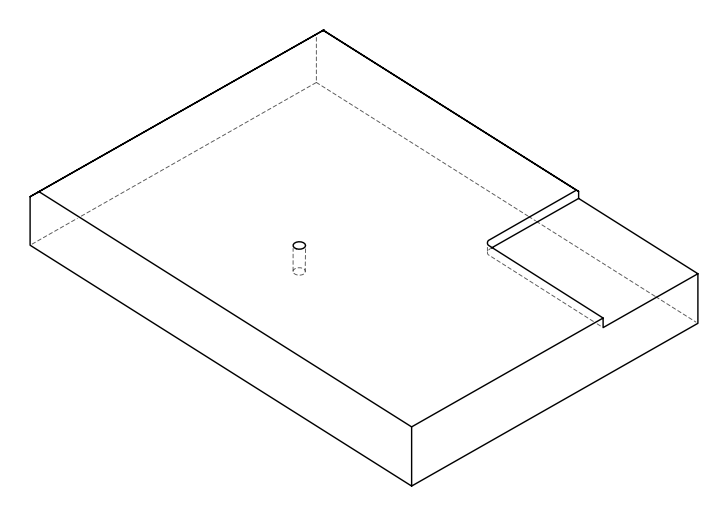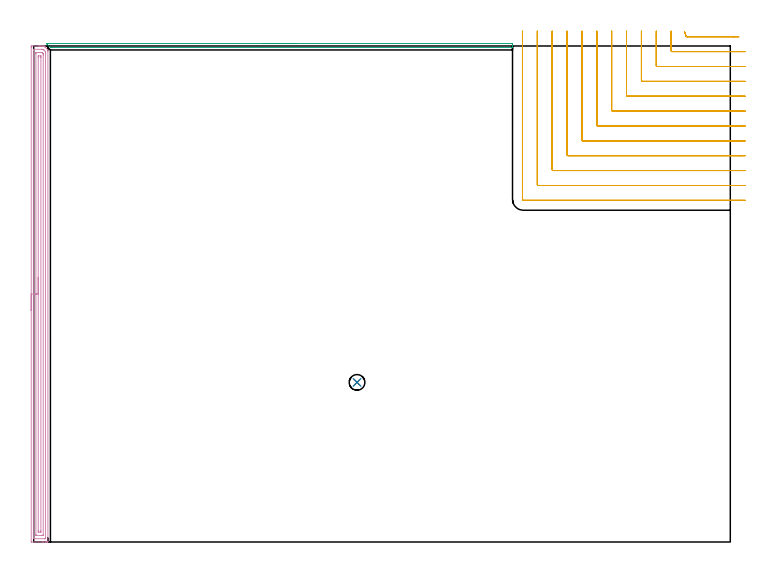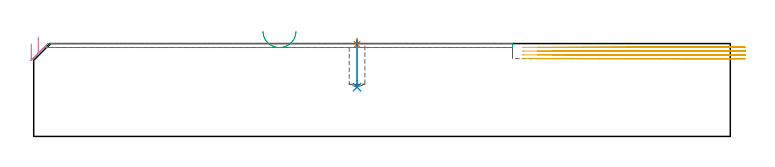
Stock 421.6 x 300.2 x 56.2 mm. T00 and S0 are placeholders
(PLAN: 5 operations, 3 tool changes, 26.8 min)
(1 SPOT_DRILL | STEP1POCKET | NXT0321_9005460120000 | 0.03 min | 0 mm3)
(2 DRILL_BLIND_HOLE_INTO_CENTER | STEP1POCKET | NXT0301_066 | 0.12 min | 1779 mm3)
(3 AREA_MILL | FG_CHAMFER_SURFACE | UGT0205_001 | 2.4 min | 820 mm3)
(4 AREA_MILL_1 | FG_CHAMFER_SURFACE_1 | UGT0205_001 | 9.82 min | 15304 mm3)
(5 MILL_CORNER_NOTCH_RECTANGULAR | CORNER_NOTCH_RECTANGULAR | UGT0201_130 | Follow Part, ap 3, ae 75% | 14.42 min | 119136 mm3)
(TOOL NXT0321_9005460120000 | NC Spot Drill, 142deg, 12mm, Carbide, Uncoated | D12 PA142 FL30 Z2)
(TOOL NXT0301_066 | Carbide Drill 9.5mm [860.1-0950-029A1-MM 2214] | D9.5 PA140 FL47 Z2)
(TOOL UGT0205_001 | Chamfer Mill 20 x 3 x 45 deg. | D20 FL50 Z2)
(TOOL UGT0201_130 | Carbide End Mill 12.0 | D12 FL15 Z4)
(OP 1 SPOT_DRILL)
G17 G21 G94 G90
T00 M6
G54
G17 G0 G90 X195.7 Y96.6 S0 M3
G43 Z66.2 H0
G94 G81 G98 Z55.791 F250. R59.2
G80
M5
M2
(OP 2 DRILL_BLIND_HOLE_INTO_CENTER)
G17 G21 G94 G90
T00 M6
G54
G17 G0 G90 X195.7 Y96.6 S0 M3
G43 Z66.2 H1
G94 G81 G98 Z29.8 F250. R58.2
G80
M5
M2
(OP 3 AREA_MILL)
G17 G21 G94 G90
T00 M6
G54
G17 G0 G90 X138.75 Y301.7 S1061 M3
G43 Z66.2 H0
Z63.8
G94 G1 X138.788 Z62.928 F250.
X138.902 Z62.064
X139.091 Z61.212
X139.353 Z60.38
X139.687 Z59.574
X140.09 Z58.8
X140.559 Z58.064
X141.09 Z57.372
X141.679 Z56.729
X142.322 Z56.14
X143.014 Z55.609
X143.75 Z55.14
X144.524 Z54.737
X145.33 Z54.403
X146.162 Z54.141
X147.014 Z53.952
X147.878 Z53.838
X148.75 Z53.8
X289.447 Y301.699 Z53.801
X289.779 Y301.694 Z53.804
X289.796 Y301.691 Z53.806
X289.8 Y301.373 Z54.123
Y300.861 Z54.635
Y300.5 Z54.995
Y299.777 Z55.723
Y299.571 Z55.929
X289.797 Y299.434 Z56.059
X289.79 Y299.303 Z56.188
X289.615 Y299.3 Z56.2
X11.016 Y299.302 Z56.198
X10.211 Y299.305 Z56.195
X10.143 Y299.307 Z56.193
X10.121 Y299.309 Z56.191
X10.103 Y299.313 Z56.187
X10.089 Y299.322 Z56.177
X10.041 Y299.359 Z56.14
X8.025 Y301.373 Z54.123
X7.885 Y301.514 Z53.984
X7.74 Y301.656 Z53.835
X7.716 Y301.691 Z53.799
X7.72 Y301.695 Z53.795
X7.773 Y301.697 Z53.797
X7.848 Y301.7 Z53.8
X148.75
X149.622 Z53.838
X150.487 Z53.952
X151.338 Z54.141
X152.17 Z54.403
X152.976 Z54.737
X153.75 Z55.14
X154.486 Z55.609
X155.178 Z56.14
X155.821 Z56.729
X156.41 Z57.372
X156.942 Z58.064
X157.41 Z58.8
X157.813 Z59.574
X158.147 Z60.38
X158.409 Z61.212
X158.598 Z62.064
X158.712 Z62.928
X158.75 Z63.8
G0 Z66.2
M5
M2
(OP 4 AREA_MILL_1)
G17 G21 G94 G90
T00 M6
G54
G17 G0 G90 X-1.5 Y140.1 S1061 M3
G43 Z66.2 H0
Z56.1
G94 G1 Y140.138 Z55.228 F250.
Y140.252 Z54.364
Y140.441 Z53.512
Y140.703 Z52.68
Y141.037 Z51.874
Y141.44 Z51.1
Y141.909 Z50.364
Y142.44 Z49.672
Y143.029 Z49.029
Y143.672 Z48.44
Y144.364 Z47.908
Y145.1 Z47.44
Y145.874 Z47.037
Y146.68 Z46.703
Y147.512 Z46.441
Y148.364 Z46.252
Y149.229 Z46.138
Y150.1 Z46.1
Y299.294
X-1.499 Y299.594 Z46.101
X-1.493 Y300.18 Z46.104
X-1.492 Y300.193 Z46.106
X-0.908 Y300.2 Z46.689
X2.658 Z50.253
X3.231 Z50.828
X3.55 Z51.146
X4.122 Z51.719
X4.442 Z52.037
X5.08 Z52.68
X5.586 Z53.186
X6.202 Y300.19 Z53.801
X6.225 Y300.171 Z53.823
X6.362 Y300.04 Z53.958
X6.522 Y299.881 Z54.117
X6.806 Y299.594 Z54.406
X6.845 Y299.555 Z54.444
X8.591 Y297.809 Z56.191
X8.593 Y297.797 Z56.193
X8.6 Y296.916 Z56.2
Y0.16
X8.597 Y0.01 Z56.188
X8.55 Y0.007 Z56.141
X8.175 Y0. Z55.775
X7.755 Z55.354
X7.116 Z54.711
X5.905 Z53.502
X5.333 Z52.927
X-1.194 Y0.001 Z46.403
X-1.492 Y0.01 Z46.106
X-1.499 Y0.306 Z46.099
Y0.325
X-1.5 Y150.1 Z46.1
X-0.086 Z47.514
Y297.879
X-0.079 Y298.176 Z47.521
X-0.063 Y298.19 Z47.537
X-0.016 Y298.192 Z47.584
X0.486 Y298.199 Z48.086
X4.943 Z52.543
X5.333 Y298.195 Z52.933
X5.722 Y298.19 Z53.322
X5.784 Y298.154 Z53.384
X5.836 Y298.107 Z53.436
X5.938 Y298.009 Z53.538
X6.141 Y297.809 Z53.741
X6.225 Y297.726 Z53.825
X7.028 Y296.916 Z54.628
X7.116 Y296.822 Z54.716
X7.179 Y296.024 Z54.779
X7.182 Y295.958 Z54.782
X7.186 Y295.131 Z54.786
Y295.062
Y2.322
X7.179 Y2.025 Z54.779
X7.163 Y2.01 Z54.763
X7.116 Y2.008 Z54.716
X6.614 Y2.001 Z54.214
X0.875 Y2. Z48.475
X0.373 Y2.001 Z47.973
X-0.016 Y2.008 Z47.584
X-0.066 Y2.01 Z47.534
X-0.079 Y2.183 Z47.521
X-0.084 Y2.321 Z47.516
X-0.085 Y2.391 Z47.515
X-0.086 Y150.1 Z47.514
X1.328 Z48.928
X1.329 Y295.57 Z48.929
X1.331 Y296.024 Z48.931
X1.333 Y296.133 Z48.933
X1.335 Y296.179 Z48.935
X1.416 Y296.19 Z49.016
X1.593 Y296.198 Z49.193
X3.374 Y296.2 Z50.974
X4.442 Z52.042
X5.159 Y296.198 Z52.759
X5.245 Y296.194 Z52.845
X5.287 Y296.19 Z52.887
X5.333 Y296.157 Z52.933
X5.474 Y296.024 Z53.074
X5.619 Y295.876 Z53.219
X5.713 Y295.775 Z53.313
X5.765 Y295.717 Z53.365
X5.766 Y295.694 Z53.366
X5.769 Y295.587 Z53.369
X5.771 Y295.131 Z53.371
X5.772 Y294.692 Z53.372
X5.771 Y4.63 Z53.371
X5.769 Y4.176 Z53.369
X5.767 Y4.067 Z53.367
X5.765 Y4.021 Z53.365
X5.684 Y4.01 Z53.284
X5.507 Y4.002 Z53.107
X5.333 Y4.001 Z52.933
X4.617 Y4. Z52.217
X1.591 Y4.001 Z49.191
X1.474 Y4.004 Z49.074
X1.38 Y4.009 Z48.98
X1.335 Y4.014 Z48.935
X1.334 Y4.031 Z48.934
X1.331 Y4.176 Z48.931
X1.329 Y4.615 Z48.929
X1.328 Y150.1 Z48.928
X2.743 Z50.343
Y293.346
X2.749 Y294.148 Z50.349
X2.756 Y294.19 Z50.356
X2.804 Y294.195 Z50.404
X2.911 Y294.198 Z50.511
X3.994 Y294.2 Z51.594
X4.196 Y294.198 Z51.796
X4.297 Y294.195 Z51.897
X4.343 Y294.19 Z51.943
X4.35 Y294.161 Z51.95
X4.357 Y293.431 Z51.957
Y293.346
Y6.854
X4.351 Y6.052 Z51.951
X4.344 Y6.01 Z51.944
X4.296 Y6.005 Z51.896
X4.19 Y6.002 Z51.79
X3.106 Y6. Z50.706
X2.904 Y6.002 Z50.504
X2.803 Y6.005 Z50.403
X2.757 Y6.01 Z50.357
X2.75 Y6.039 Z50.35
X2.743 Y6.769 Z50.343
Y6.854
Y150.1
Y150.972 Z50.381
Y151.837 Z50.495
Y152.688 Z50.683
Y153.52 Z50.946
Y154.326 Z51.28
Y155.1 Z51.682
Y155.836 Z52.151
Y156.528 Z52.682
Y157.171 Z53.272
Y157.761 Z53.915
Y158.292 Z54.607
Y158.76 Z55.343
Y159.163 Z56.116
Y159.497 Z56.922
Y159.759 Z57.754
Y159.948 Z58.606
Y160.062 Z59.471
Y160.1 Z60.343
G0 Z66.2
M5
M2
(OP 5 MILL_CORNER_NOTCH_RECTANGULAR)
G17 G21 G94 G90
T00 M6
G54
G17 G0 G90 X393.834 Y309.028 S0 M3
G43 Z66.2 H0
Z53.925
G94 G1 X394.834 Y306.2 F250.
G3 X395.393 Y305.8 R0.6 F500.
G1 X423.754
X426.754 F250.
G0 Z66.2
X385.8 Y309.2
Z53.925
G1 Y306.2
Y297.394 F500.
G3 X386.393 Y296.8 R0.6
G1 X427.6
X430.6 F250.
G0 Z66.2
X376.8 Y309.2
Z53.925
G1 Y306.2
Y288.394 F500.
G3 X377.394 Y287.8 R0.6
G1 X427.6
X430.6 F250.
G0 Z66.2
X367.8 Y309.2
Z53.925
G1 Y306.2
Y279.394 F500.
G3 X368.394 Y278.8 R0.6
G1 X427.6
X430.6 F250.
G0 Z66.2
X358.8 Y309.2
Z53.925
G1 Y306.2
Y270.394 F500.
G3 X359.394 Y269.8 R0.6
G1 X427.6
X430.6 F250.
G0 Z66.2
X349.8 Y309.2
Z53.925
G1 Y306.2
Y261.395 F500.
G3 X350.395 Y260.8 R0.6
G1 X427.6
X430.6 F250.
G0 Z66.2
X340.8 Y309.2
Z53.925
G1 Y306.2
Y252.395 F500.
G3 X341.395 Y251.8 R0.6
G1 X427.6
X430.6 F250.
G0 Z66.2
X331.8 Y309.2
Z53.925
G1 Y306.2
Y243.395 F500.
G3 X332.395 Y242.8 R0.6
G1 X427.6
X430.6 F250.
G0 Z66.2
X322.8 Y309.2
Z53.925
G1 Y306.2
Y234.396 F500.
G3 X323.396 Y233.8 R0.6
G1 X427.6
X430.6 F250.
G0 Z66.2
X313.8 Y309.2
Z53.925
G1 Y306.2
Y225.396 F500.
G3 X314.396 Y224.8 R0.6
G1 X427.6
X430.6 F250.
G0 Z66.2
X304.8 Y309.2
Z53.925
G1 Y306.2
Y216.396 F500.
G3 X305.396 Y215.8 R0.6
G1 X427.6
X430.6 F250.
G0 Z66.2
X295.8 Y309.2
Z53.925
G1 Y306.2
Y207.396 F500.
G3 X296.396 Y206.8 R0.6
G1 X427.6
X430.6 F250.
G0 Z66.2
X393.834 Y309.028
Z51.65
G1 X394.834 Y306.2
G3 X395.393 Y305.8 R0.6 F500.
G1 X423.754
X426.754 F250.
G0 Z66.2
X385.8 Y309.2
Z51.65
G1 Y306.2
Y297.394 F500.
G3 X386.394 Y296.8 R0.6
G1 X427.6
X430.6 F250.
G0 Z66.2
X376.8 Y309.2
Z51.65
G1 Y306.2
Y288.394 F500.
G3 X377.394 Y287.8 R0.6
G1 X427.6
X430.6 F250.
G0 Z66.2
X367.8 Y309.2
Z51.65
G1 Y306.2
Y279.394 F500.
G3 X368.394 Y278.8 R0.6
G1 X427.6
X430.6 F250.
G0 Z66.2
X358.8 Y309.2
Z51.65
G1 Y306.2
Y270.394 F500.
G3 X359.394 Y269.8 R0.6
G1 X427.6
X430.6 F250.
G0 Z66.2
X349.8 Y309.2
Z51.65
G1 Y306.2
Y261.395 F500.
G3 X350.395 Y260.8 R0.6
G1 X427.6
X430.6 F250.
G0 Z66.2
X340.8 Y309.2
Z51.65
G1 Y306.2
Y252.395 F500.
G3 X341.395 Y251.8 R0.6
G1 X427.6
X430.6 F250.
G0 Z66.2
X331.8 Y309.2
Z51.65
G1 Y306.2
Y243.395 F500.
G3 X332.395 Y242.8 R0.6
G1 X427.6
X430.6 F250.
G0 Z66.2
X322.8 Y309.2
Z51.65
G1 Y306.2
Y234.396 F500.
G3 X323.396 Y233.8 R0.6
G1 X427.6
X430.6 F250.
G0 Z66.2
X313.8 Y309.2
Z51.65
G1 Y306.2
Y225.396 F500.
G3 X314.396 Y224.8 R0.6
G1 X427.6
X430.6 F250.
G0 Z66.2
X304.8 Y309.2
Z51.65
G1 Y306.2
Y216.396 F500.
G3 X305.396 Y215.8 R0.6
G1 X427.6
X430.6 F250.
G0 Z66.2
X295.8 Y309.2
Z51.65
G1 Y306.2
Y207.396 F500.
G3 X296.396 Y206.8 R0.6
G1 X427.6
X430.6 F250.
G0 Z66.2
X393.834 Y309.028
Z49.375
G1 X394.834 Y306.2
G3 X395.393 Y305.8 R0.6 F500.
G1 X423.754
X426.754 F250.
G0 Z66.2
X385.8 Y309.2
Z49.375
G1 Y306.2
Y297.394 F500.
G3 X386.394 Y296.8 R0.6
G1 X427.6
X430.6 F250.
G0 Z66.2
X376.8 Y309.2
Z49.375
G1 Y306.2
Y288.394 F500.
G3 X377.394 Y287.8 R0.6
G1 X427.6
X430.6 F250.
G0 Z66.2
X367.8 Y309.2
Z49.375
G1 Y306.2
Y279.394 F500.
G3 X368.394 Y278.8 R0.6
G1 X427.6
X430.6 F250.
G0 Z66.2
X358.8 Y309.2
Z49.375
G1 Y306.2
Y270.394 F500.
G3 X359.394 Y269.8 R0.6
G1 X427.6
X430.6 F250.
G0 Z66.2
X349.8 Y309.2
Z49.375
G1 Y306.2
Y261.395 F500.
G3 X350.395 Y260.8 R0.6
G1 X427.6
X430.6 F250.
G0 Z66.2
X340.8 Y309.2
Z49.375
G1 Y306.2
Y252.395 F500.
G3 X341.395 Y251.8 R0.6
G1 X427.6
X430.6 F250.
G0 Z66.2
X331.8 Y309.2
Z49.375
G1 Y306.2
Y243.395 F500.
G3 X332.395 Y242.8 R0.6
G1 X427.6
X430.6 F250.
G0 Z66.2
X322.8 Y309.2
Z49.375
G1 Y306.2
Y234.396 F500.
G3 X323.396 Y233.8 R0.6
G1 X427.6
X430.6 F250.
G0 Z66.2
X313.8 Y309.2
Z49.375
G1 Y306.2
Y225.396 F500.
G3 X314.396 Y224.8 R0.6
G1 X427.6
X430.6 F250.
G0 Z66.2
X304.8 Y309.2
Z49.375
G1 Y306.2
Y216.396 F500.
G3 X305.396 Y215.8 R0.6
G1 X427.6
X430.6 F250.
G0 Z66.2
X295.8 Y309.2
Z49.375
G1 Y306.2
Y207.396 F500.
G3 X296.396 Y206.8 R0.6
G1 X427.6
X430.6 F250.
G0 Z66.2
X393.834 Y309.028
Z47.1
G1 X394.834 Y306.2
G3 X395.393 Y305.8 R0.6 F500.
G1 X423.754
X426.754 F250.
G0 Z66.2
X385.8 Y309.2
Z47.1
G1 Y306.2
Y297.393 F500.
G3 X386.393 Y296.8 R0.6
G1 X427.6
X430.6 F250.
G0 Z66.2
X376.8 Y309.2
Z47.1
G1 Y306.2
Y288.394 F500.
G3 X377.394 Y287.8 R0.6
G1 X427.6
X430.6 F250.
G0 Z66.2
X367.8 Y309.2
Z47.1
G1 Y306.2
Y279.394 F500.
G3 X368.394 Y278.8 R0.6
G1 X427.6
X430.6 F250.
G0 Z66.2
X358.8 Y309.2
Z47.1
G1 Y306.2
Y270.394 F500.
G3 X359.394 Y269.8 R0.6
G1 X427.6
X430.6 F250.
G0 Z66.2
X349.8 Y309.2
Z47.1
G1 Y306.2
Y261.395 F500.
G3 X350.395 Y260.8 R0.6
G1 X427.6
X430.6 F250.
G0 Z66.2
X340.8 Y309.2
Z47.1
G1 Y306.2
Y252.395 F500.
G3 X341.395 Y251.8 R0.6
G1 X427.6
X430.6 F250.
G0 Z66.2
X331.8 Y309.2
Z47.1
G1 Y306.2
Y243.395 F500.
G3 X332.395 Y242.8 R0.6
G1 X427.6
X430.6 F250.
G0 Z66.2
X322.8 Y309.2
Z47.1
G1 Y306.2
Y234.396 F500.
G3 X323.396 Y233.8 R0.6
G1 X427.6
X430.6 F250.
G0 Z66.2
X313.8 Y309.2
Z47.1
G1 Y306.2
Y225.396 F500.
G3 X314.396 Y224.8 R0.6
G1 X427.6
X430.6 F250.
G0 Z66.2
X304.8 Y309.2
Z47.1
G1 Y306.2
Y216.396 F500.
G3 X305.396 Y215.8 R0.6
G1 X427.6
X430.6 F250.
G0 Z66.2
X295.8 Y309.2
Z47.1
G1 Y306.2
Y207.396 F500.
G3 X296.396 Y206.8 R0.6
G1 X427.6
X430.6 F250.
G0 Z66.2
M5
M2
